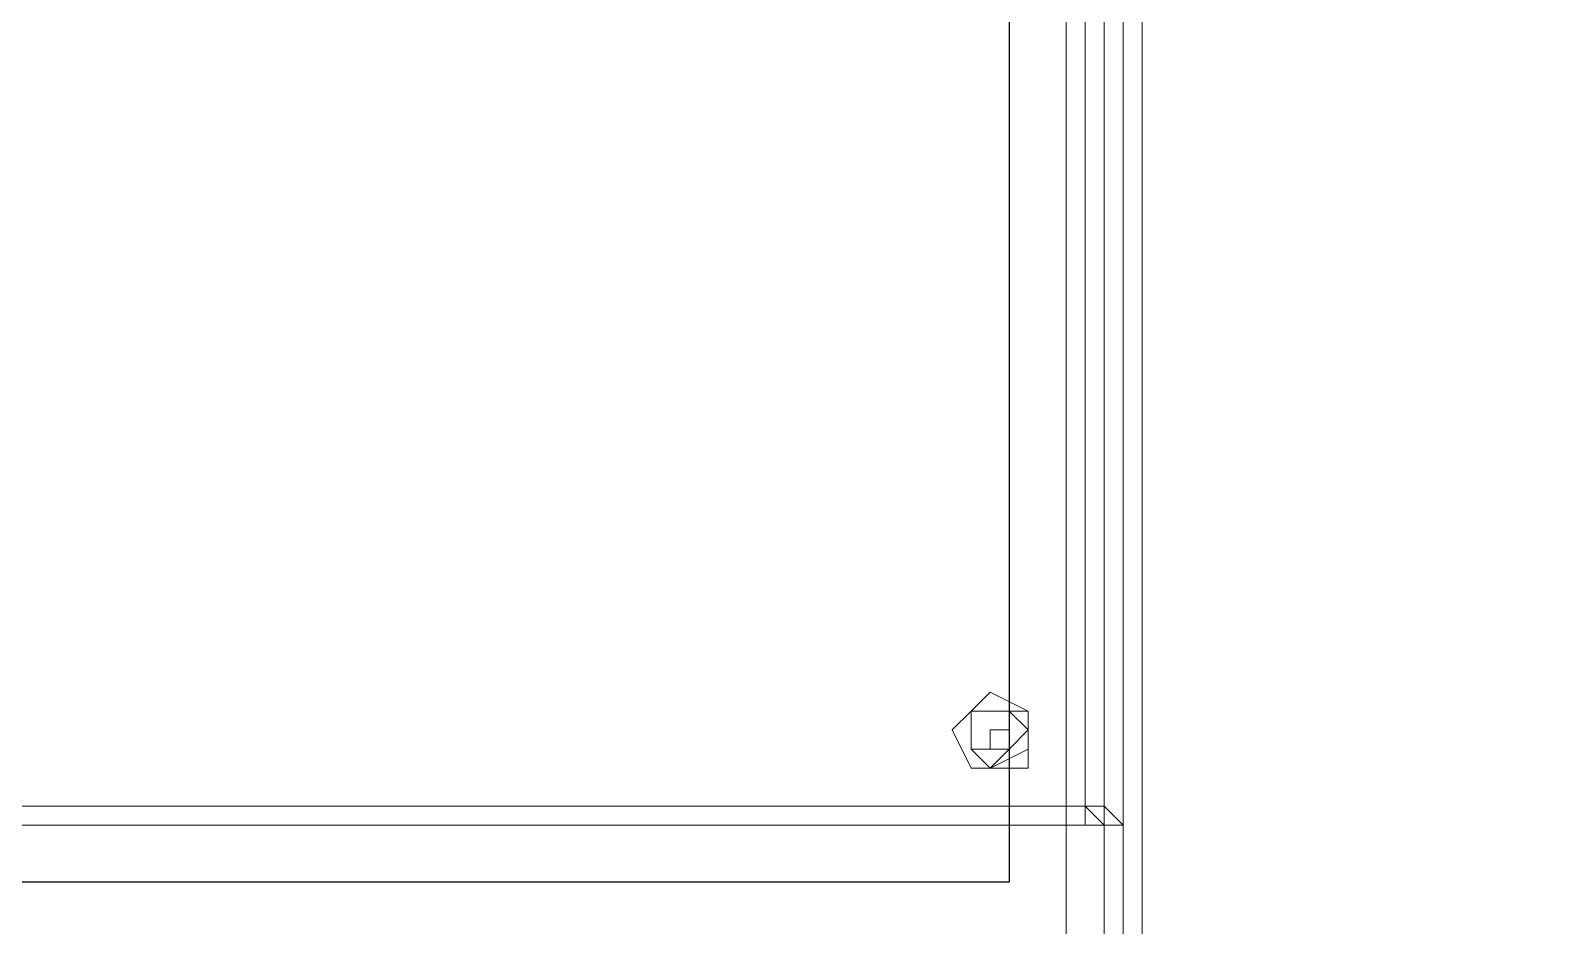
# Model space of a CAD drawing. Header units: millimetres. Extents: x -45 to 90, y -17 to 16.
# Drawn here: x 3.1378 to 3.5046, y -1.3307 to -1.1148 of the extents above; entities that cross this region are included whole.
import ezdxf

# ---------------------------------------------------------------- set-up
doc = ezdxf.new("R2010")
doc.units = ezdxf.units.MM
doc.header["$PDMODE"] = 3
doc.layers.add('PDF_Geometry', color=7, linetype='Continuous')

msp = doc.modelspace()

# ---------------------------------------------------------------- linework, layer by layer
at = {"color": 4}
for centre in [(3.24783, 0), (3.24778, -0.01594)]:
    msp.add_circle(centre, 1.75, dxfattribs=at)
at = {"color": 2}
for radius in [500.05823, 499.30823]:
    msp.add_arc((-0.82991, -500.05754), radius, 85.2352723, 89.9049106, dxfattribs=at)
at = {"color": 4}
msp.add_point((3.2425, -1.76593), dxfattribs=at)
at = {"layer": 'PDF_Geometry', "lineweight": 25}
msp.add_lwpolyline([(3.37391, -0.85265), (3.37391, -1.32023), (3.11262, -1.32023), (3.11262, -0.85265)], dxfattribs=at)
at = {"layer": 'PDF_Geometry', "lineweight": 18}
for points in [[(3.39225, -1.06352), (3.39225, -1.30189), (3.39683, -1.30647), (3.40142, -1.30647), (3.39683, -1.30647), (3.39683, -1.30189), (3.39225, -1.30189), (3.39683, -1.30189), (3.40142, -1.30647), (3.40142, -1.06352)], [(3.406, -1.08644), (3.406, -1.49442), (3.406, -1.0681)], [(3.40142, -1.08185), (3.39683, -1.08185), (3.39683, -1.0956), (3.40142, -1.0956), (3.39683, -1.0956), (3.40142, -1.10477), (3.40142, -1.46673)], [(3.10345, -1.39357), (3.10345, -1.10936), (3.10803, -1.10936), (3.12179, -1.10019), (3.14012, -1.08644), (3.24556, -1.08644), (3.35558, -1.08644), (3.36933, -1.10019), (3.38308, -1.10936), (3.38766, -1.10936), (3.38766, -1.46233)], [(3.37391, -1.08644), (3.3785, -1.09102), (3.38308, -1.0956), (3.39225, -1.0956), (3.39683, -1.0956), (3.39225, -1.0956), (3.39683, -1.0956), (3.40142, -1.10477), (3.39683, -1.10936), (3.39683, -1.46673), (3.40142, -1.46673), (3.39683, -1.47609), (3.39225, -1.47609), (3.39683, -1.47609), (3.40142, -1.46673), (3.40142, -1.10477), (3.406, -1.10477)], [(3.0897, -1.30189), (3.09428, -1.30189), (3.09886, -1.30189), (3.09428, -1.30647), (3.39683, -1.30647), (3.39225, -1.30647), (3.39225, -1.30189), (3.09886, -1.30189), (3.09428, -1.30189), (3.09428, -1.30647)]]:
    msp.add_lwpolyline(points, dxfattribs=at)
for points in [[(3.3785, -1.28355), (3.3785, -1.27897), (3.36933, -1.27439), (3.36474, -1.27897), (3.36016, -1.28355), (3.36474, -1.29272), (3.36933, -1.29272), (3.3785, -1.29272), (3.3785, -1.28355), (3.3785, -1.27897), (3.36933, -1.27897), (3.36474, -1.27897), (3.36474, -1.28355), (3.36474, -1.28814), (3.36933, -1.29272), (3.3785, -1.28814)], [(3.3785, -1.28355), (3.37391, -1.27897), (3.36933, -1.27897), (3.36474, -1.27897), (3.36474, -1.28355), (3.36474, -1.28814), (3.36933, -1.29272), (3.37391, -1.28814)], [(3.37391, -1.28355), (3.37391, -1.27897), (3.36933, -1.27897), (3.36474, -1.27897), (3.36474, -1.28355), (3.36474, -1.28814), (3.36933, -1.28814), (3.37391, -1.28814)], [(3.3785, -1.28355), (3.37391, -1.27897), (3.36933, -1.27897), (3.36474, -1.27897), (3.36474, -1.28355), (3.36474, -1.28814), (3.36933, -1.29272), (3.37391, -1.28814)], [(3.36933, -1.28355), (3.37391, -1.28355), (3.37391, -1.28814), (3.36933, -1.28814)]]:
    msp.add_lwpolyline(points, close=True, dxfattribs=at)

doc.saveas('drawing.dxf')
